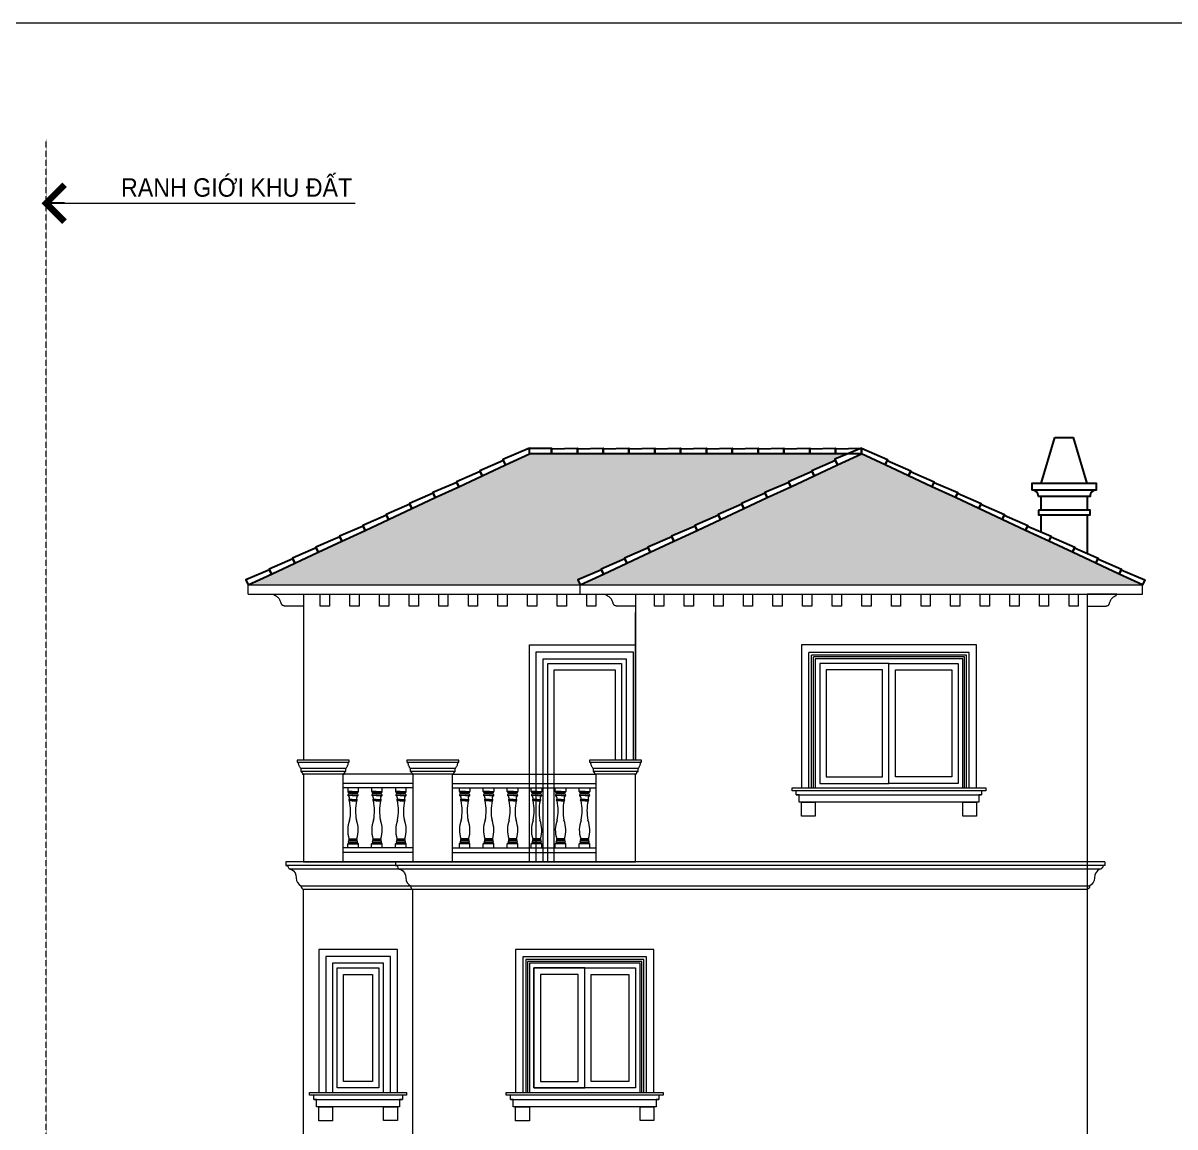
# Model space of a CAD drawing. Header units: millimetres. Extents: x 33748 to 451939, y -263262 to 62681.
# Drawn here: x 378474 to 390966, y -125136 to -113172 of the extents above; entities that cross this region are included whole.
import ezdxf

# ---------------------------------------------------------------- set-up
doc = ezdxf.new("R2010")
doc.units = ezdxf.units.MM
doc.linetypes.add('CENTER', pattern=[50.8, 31.75, -6.35, 6.35, -6.35])
doc.linetypes.add('HIDDEN', pattern=[0.375, 0.25, -0.125])
doc.layers.get('Defpoints').update_dxf_attribs({"color": 202, "lineweight": 13})
for name, color, linetype, lineweight in [('-DOOR', 137, 'Continuous', 9), ('-HATCH', 8, 'Continuous', 5), ('-LINE1', 7, 'Continuous', 18), ('-RANH GIOI KHU DAT', 12, 'CENTER', 18), ('-TEXT', 7, 'Continuous', 15), ('A72', 9, 'Continuous', 5)]:
    doc.layers.add(name, color=color, linetype=linetype, lineweight=lineweight)
for name, color, linetype in [('-HATCH CONCRETE', 54, 'Continuous'), ('1-NETMANH', 8, 'Continuous'), ('13. NET HATCH', 252, 'Continuous'), ('SOLO', 7, 'Continuous')]:
    doc.layers.add(name, color=color, linetype=linetype)
doc.styles.add('X-5M-DH-TUM1$0$AVANTH', font='arial.ttf', dxfattribs={"width": 0.9})
doc.styles.add('X-ALL-SECTION$0$ROMANS', font='arial.ttf')
doc.dimstyles.new('X-ALL-SECTION$0$ARROWS', dxfattribs={"dimscale": 100, "dimtxt": 2, "dimasz": 1, "dimexe": 2, "dimexo": 5, "dimgap": 1, "dimtad": 1, "dimdec": 0, "dimzin": 0, "dimdsep": 46, "dimtxsty": 'X-ALL-SECTION$0$ROMANS', "dimblk": 'X-ALL-SECTION$0$ARROWS', "dimcen": 0, "dimclrd": 256, "dimclre": 256, "dimclrt": 256, "dimazin": 0, "dimtfac": 0.5, "dimtdec": 0, "dimtofl": 0, "dimtmove": 2, "dimatfit": 3, "dimldrblk": 'X-ALL-SECTION$0$ARROWS', "dimfxl": 1, "dimtolj": 1, "dimtzin": 0, "dimlwd": -1, "dimlwe": -1, "dimarcsym": 0})

# ---------------------------------------------------------------- blocks, each defined once
blk = doc.blocks.new('cot lan can')
blk.add_line((-67, 1080), (-57, 1080))
for points in [[(-67, 1080), (-67, 1100), (497, 1100), (497, 1080), (-67, 1080)], [(-29, 1010), (-33, 1015), (-36, 1020), (-40, 1025), (-43, 1031), (-46, 1036), (-49, 1042), (-51, 1048), (-53, 1055), (-54, 1061), (-56, 1067), (-57, 1074), (-57, 1080)], [(-29, 980), (-29, 1010), (459, 1010), (459, 980)], [(487, 1080), (487, 1074), (486, 1067), (484, 1061), (483, 1055), (481, 1048), (479, 1042), (476, 1036), (473, 1031), (470, 1025), (466, 1020), (463, 1015), (459, 1010)], [(-11, 956), (-12, 959), (-13, 962), (-14, 965), (-16, 967), (-18, 970), (-18, 971), (-19, 972), (-22, 974), (-24, 976), (-26, 978), (-29, 980), (459, 980), (456, 978), (454, 976), (452, 974), (449, 972), (448, 970), (446, 967), (444, 965), (443, 962), (442, 959), (441, 956), (440, 953), (440, 950), (430, 950)], [(0, 950), (-10, 950), (-10, 953), (-11, 956)]]:
    blk.add_lwpolyline(points)
blk.add_lwpolyline([(430, 950), (430, 0), (0, 0), (0, 950)], close=True)
blk = doc.blocks.new('X-ALL-SECTION$0$ARROWS')
blk.add_line((-1, 0), (0, 0))
at = {"const_width": 0.35}
blk.add_lwpolyline([(-1, -1), (0, 0), (-1, 1)], dxfattribs=at)

msp = doc.modelspace()

# ---------------------------------------------------------------- hatches: boundary and pattern name
at = {"layer": '13. NET HATCH'}
h = msp.add_hatch(dxfattribs=at)
h.set_pattern_fill('N-ONG-01', color=256, scale=200)
h.set_pattern_definition([(274.9697, (293680.508, -119062.1395), (-199.9982614, 2400.0002103), [184.6944, -4432.6642]), (180, (293696.5, -119246.14), (-200, -200), [16, -184]), (0, (293496.5, -119262.14), (200, 200), [56, -144]), (90, (293552.5, -119262.14), (-200, 200), [20, -180]), (270, (293680.5, -119242.14), (200, -200), [20, -180]), (0, (293680.5, -119262.14), (200, 200), [16, -184]), (0, (293496.5, -119246.14), (200, 200), [40, -160]), (85.0303, (293536.508, -119246.1395), (199.9982614, 2400.0002103), [184.6944, -4432.6642]), (52.6961, (293536.508, -119236.1395), (-2599.997178, -3400.00214834), [52.8016, -5227.35]), (18.4349, (293568.51, -119194.14), (400.000087, 199.99968), [50.5964, -581.859]), (341.5651, (293616.51, -119178.14), (-400.000087, 199.99968), [50.5964, -581.859]), (307.3039, (293664.508, -119194.1395), (2599.997178, -3400.00214834), [52.8016, -5227.35]), (20.2249, (293578.508, -119208.139), (-2199.9994529, -800.0016671), [40.497, -4009.1944]), (339.7751, (293616.508, -119194.139), (2199.9994529, -800.0016671), [40.497, -4009.1944]), (307.4054, (293654.508, -119208.1395), (2000.0019905, -2599.998493), [42.8018, -4237.385]), (52.5946, (293552.508, -119242.1395), (-2000.0019905, -2599.998493), [42.8018, -4237.385])])
h.paths.add_polyline_path([(387564.9, -117840), (384515, -119262.1), (384512.1, -119263.2), (390615.4, -119262.1)])
h.paths.add_polyline_path([(387421.9, -117839.8), (383965.2, -117840), (380915.4, -119262.1), (384512.1, -119263.2), (384515, -119262.1), (384490.3, -119207.8)])

# ---------------------------------------------------------------- linework, layer by layer
at = {"layer": '-DOOR', "lineweight": 9}
for points in [[(387115.2, -121412.1), (387865.2, -121412.1), (387865.2, -120112.1), (387115.2, -120112.1)], [(388615.2, -121412.1), (387865.2, -121412.1), (387865.2, -120112.1), (388615.2, -120112.1)], [(387185.2, -121342.1), (387795.2, -121342.1), (387795.2, -120182.1), (387185.2, -120182.1)], [(388545.2, -121342.1), (387935.2, -121342.1), (387935.2, -120182.1), (388545.2, -120182.1)], [(382333.6, -124712.1), (381881.4, -124712.1), (381881.4, -123412.1), (382333.6, -123412.1)], [(385115.4, -124712.1), (384015.4, -124712.1), (384015.4, -123412.1), (385115.4, -123412.1)], [(384015.4, -124712.1), (384565.4, -124712.1), (384565.4, -123412.1), (384015.4, -123412.1)], [(385115.4, -124712.1), (384565.4, -124712.1), (384565.4, -123412.1), (385115.4, -123412.1)], [(382263.6, -124642.1), (381951.4, -124642.1), (381951.4, -123482.1), (382263.6, -123482.1)], [(384085.4, -124642.1), (384495.4, -124642.1), (384495.4, -123482.1), (384085.4, -123482.1)], [(385045.4, -124642.1), (384635.4, -124642.1), (384635.4, -123482.1), (385045.4, -123482.1)]]:
    msp.add_lwpolyline(points, close=True, dxfattribs=at)
msp.add_lwpolyline([(388127.6, -120112.1), (388615.2, -120112.1), (388615.2, -121412.1), (388127.6, -121412.1)], dxfattribs=at)
at = {"layer": '-HATCH'}
for p, q in [((382045.1, -121502), (381995.1, -121502)), ((382045.1, -121542.1), (381996.7, -121542.1)), ((382045.1, -121512), (382011.1, -121512)), ((382012.1, -121512), (382012.1, -121515.1)), ((382045.1, -121515.1), (382012.7, -121515.1)), ((382045.1, -121523.1), (382012.7, -121523.1)), ((382012.7, -121523.1), (382012.7, -121526.1)), ((382045.1, -121526.1), (382012.7, -121526.1)), ((382045.1, -121502), (382110.7, -121502)), ((382045.1, -121512), (382094.7, -121512)), ((382045.1, -121515.1), (382093, -121515.1)), ((382045.1, -121523.1), (382093, -121523.1)), ((382045.1, -121526.1), (382093, -121526.1)), ((382045.1, -121542.1), (382109, -121542.1)), ((382093, -121523.1), (382093, -121526.1)), ((382093.7, -121512), (382093.7, -121515.1)), ((382110.7, -121502), (382110.7, -121462.1)), ((382305.1, -121502), (382255.1, -121502)), ((382305.1, -121542.1), (382256.7, -121542.1)), ((382305.1, -121512), (382271.1, -121512)), ((382272.1, -121512), (382272.1, -121515.1)), ((382305.1, -121515.1), (382272.7, -121515.1)), ((382305.1, -121523.1), (382272.7, -121523.1)), ((382272.7, -121523.1), (382272.7, -121526.1)), ((382305.1, -121526.1), (382272.7, -121526.1)), ((382305.1, -121502), (382370.7, -121502)), ((382305.1, -121512), (382354.7, -121512)), ((382305.1, -121515.1), (382353, -121515.1)), ((382305.1, -121523.1), (382353, -121523.1)), ((382305.1, -121526.1), (382353, -121526.1)), ((382305.1, -121542.1), (382369, -121542.1)), ((382353, -121523.1), (382353, -121526.1)), ((382353.7, -121512), (382353.7, -121515.1)), ((382370.7, -121502), (382370.7, -121462.1)), ((382565.1, -121502), (382515.1, -121502)), ((382565.1, -121542.1), (382516.7, -121542.1)), ((382565.1, -121512), (382531.1, -121512)), ((382532.1, -121512), (382532.1, -121515.1)), ((382565.1, -121515.1), (382532.7, -121515.1)), ((382565.1, -121523.1), (382532.7, -121523.1)), ((382532.7, -121523.1), (382532.7, -121526.1)), ((382565.1, -121526.1), (382532.7, -121526.1)), ((382565.1, -121502), (382630.7, -121502)), ((382565.1, -121512), (382614.7, -121512)), ((382565.1, -121515.1), (382613, -121515.1)), ((382565.1, -121523.1), (382613, -121523.1)), ((382565.1, -121526.1), (382613, -121526.1)), ((382565.1, -121542.1), (382629, -121542.1)), ((382613, -121523.1), (382613, -121526.1)), ((382613.7, -121512), (382613.7, -121515.1)), ((382630.7, -121502), (382630.7, -121462.1)), ((388915.2, -121492.1), (386815.2, -121492.1)), ((388870.2, -121492.1), (386860.2, -121492.1)), ((386860.2, -121537.1), (388870.2, -121537.1)), ((386890.2, -121537.1), (388840.2, -121537.1)), ((382045.1, -121586.1), (382012.7, -121586.1)), ((382045.1, -121598.1), (382012.7, -121598.1)), ((382045.1, -121602.1), (382014.9, -121602.1)), ((382045.1, -121586.1), (382093, -121586.1)), ((382045.1, -121598.1), (382093, -121598.1)), ((382045.1, -121602.1), (382090.8, -121602.1)), ((382305.1, -121586.1), (382272.7, -121586.1)), ((382305.1, -121598.1), (382272.7, -121598.1)), ((382305.1, -121602.1), (382274.9, -121602.1)), ((382305.1, -121586.1), (382353, -121586.1)), ((382305.1, -121598.1), (382353, -121598.1)), ((382305.1, -121602.1), (382350.8, -121602.1)), ((382565.1, -121586.1), (382532.7, -121586.1)), ((382565.1, -121598.1), (382532.7, -121598.1)), ((382565.1, -121602.1), (382534.9, -121602.1)), ((382565.1, -121586.1), (382613, -121586.1)), ((382565.1, -121598.1), (382613, -121598.1)), ((382565.1, -121602.1), (382610.8, -121602.1)), ((382009.1, -122011.7), (382094.7, -122011.7)), ((382009.1, -122019.7), (382094.7, -122019.7)), ((382009.1, -122027.7), (382094.7, -122027.7)), ((382009.1, -122035.7), (382094.7, -122035.7)), ((382269.1, -122011.7), (382354.7, -122011.7)), ((382269.1, -122019.7), (382354.7, -122019.7)), ((382269.1, -122027.7), (382354.7, -122027.7)), ((382269.1, -122035.7), (382354.7, -122035.7)), ((382529.1, -122011.7), (382614.7, -122011.7)), ((382529.1, -122019.7), (382614.7, -122019.7)), ((382529.1, -122027.7), (382614.7, -122027.7)), ((382529.1, -122035.7), (382614.7, -122035.7)), ((381995.1, -122065.7), (382110.7, -122065.7)), ((381995.1, -122112.1), (381995.1, -122065.7)), ((382045.1, -122112.1), (381995.1, -122112.1)), ((382009.1, -122051.7), (382094.7, -122051.7)), ((382011.1, -122055.7), (382094.7, -122055.7)), ((382012.1, -122051.7), (382012.1, -122055.7)), ((382110.7, -122112.1), (382045.1, -122112.1)), ((382093.7, -122051.7), (382093.7, -122055.7)), ((382110.7, -122112.1), (382110.7, -122065.7)), ((382255.1, -122065.7), (382370.7, -122065.7)), ((382255.1, -122112.1), (382255.1, -122065.7)), ((382305.1, -122112.1), (382255.1, -122112.1)), ((382269.1, -122051.7), (382354.7, -122051.7)), ((382271.1, -122055.7), (382354.7, -122055.7)), ((382272.1, -122051.7), (382272.1, -122055.7)), ((382370.7, -122112.1), (382305.1, -122112.1)), ((382353.7, -122051.7), (382353.7, -122055.7)), ((382370.7, -122112.1), (382370.7, -122065.7)), ((382515.1, -122065.7), (382630.7, -122065.7)), ((382515.1, -122112.1), (382515.1, -122065.7)), ((382565.1, -122112.1), (382515.1, -122112.1)), ((382529.1, -122051.7), (382614.7, -122051.7)), ((382531.1, -122055.7), (382614.7, -122055.7)), ((382532.1, -122051.7), (382532.1, -122055.7)), ((382630.7, -122112.1), (382565.1, -122112.1)), ((382613.7, -122051.7), (382613.7, -122055.7)), ((382630.7, -122112.1), (382630.7, -122065.7)), ((390205.2, -122302.1), (381325.5, -122302.1)), ((390149.1, -122342.1), (381369.8, -122342.1)), ((390039, -122524.7), (381491.7, -122524.7)), ((382633.6, -124792.1), (381581.4, -124792.1)), ((382588.6, -124792.1), (381626.4, -124792.1)), ((385415.4, -124792.1), (383715.3, -124792.1)), ((385370.4, -124792.1), (383760.3, -124792.1)), ((381626.4, -124837.1), (382588.6, -124837.1)), ((381656.4, -124837.1), (382558.6, -124837.1)), ((383760.3, -124837.1), (385370.4, -124837.1)), ((383790.3, -124837.1), (385340.4, -124837.1))]:
    msp.add_line(p, q, dxfattribs=at)
for points in [[(381515.5, -119362.1), (381515.5, -121162.1)], [(383965.2, -122262.1), (383965.2, -119912.1), (385115.2, -119912.1)], [(384040.2, -122262.1), (384040.2, -119987.1), (385090.2, -119987.1), (385090.2, -121162.1)], [(384115.2, -122262.1), (384115.2, -120062.1), (385015.2, -120062.1), (385015.2, -121162.1)], [(384165.2, -122262.1), (384165.2, -120112.1), (384965.2, -120112.1), (384965.2, -121162.1)], [(384235.2, -122262.1), (384235.2, -120182.1), (384895.2, -120182.1), (384895.2, -121162.1)], [(382703.3, -121412.1), (381945.5, -121412.1)], [(382703.3, -121312.1), (381955, -121312.1)], [(382703.3, -121462.1), (381945.5, -121462.1)], [(382110.7, -121462.1), (381995.1, -121462.1), (381995.1, -121502)], [(382370.7, -121462.1), (382255.1, -121462.1), (382255.1, -121502)], [(382630.7, -121462.1), (382515.1, -121462.1), (382515.1, -121502)], [(382703.3, -122112.1), (381945.5, -122112.1)], [(382703.3, -122162.1), (381945.5, -122162.1)], [(381515.5, -122262.2), (381515.5, -122262.1), (382703.3, -122262.1)], [(381515.5, -129912.1), (381515.5, -122562.1)], [(382458.6, -124762.1), (382458.6, -123287.1), (381756.4, -123287.1), (381756.4, -124762.1)]]:
    msp.add_lwpolyline(points, dxfattribs=at)
for centre, radius, start, end in [((382010.5, -121495.2), 16.8, 203.9086, 272.08063), ((382012.7, -121542.1), 16, 81.51603, 180), ((381980.3, -121572.9), 35, 337.96322, 62.00299), ((382012.7, -121519.1), 4, 90, 270), ((382125.4, -121572.9), 35, 117.99701, 202.03678), ((382093, -121542.1), 16, 0, 98.48397), ((382093, -121519.1), 4, 270, 90), ((382095.3, -121495.2), 16.8, 267.91937, 336.0914), ((382270.5, -121495.2), 16.8, 203.9086, 272.08063), ((382272.7, -121542.1), 16, 81.51603, 180), ((382240.3, -121572.9), 35, 337.96322, 62.00299), ((382272.7, -121519.1), 4, 90, 270), ((382385.4, -121572.9), 35, 117.99701, 202.03678), ((382353, -121542.1), 16, 0, 98.48397), ((382353, -121519.1), 4, 270, 90), ((382355.3, -121495.2), 16.8, 267.91937, 336.0914), ((382530.5, -121495.2), 16.8, 203.9086, 272.08063), ((382532.7, -121542.1), 16, 81.51603, 180), ((382500.3, -121572.9), 35, 337.96322, 62.00299), ((382532.7, -121519.1), 4, 90, 270), ((382645.4, -121572.9), 35, 117.99701, 202.03678), ((382613, -121542.1), 16, 0, 98.48397), ((382613, -121519.1), 4, 270, 90), ((382615.3, -121495.2), 16.8, 267.91937, 336.0914), ((382012.7, -121592.1), 6, 90, 270), ((382016.8, -121598.4), 4.08, 175.04747, 243.25517), ((381513.3, -121709.3), 513, 348.55438, 12.06482), ((382592.5, -121709.3), 513, 167.93518, 191.44562), ((382089, -121598.4), 4.08, 296.74483, 4.95253), ((382093, -121592.1), 6, 270, 90), ((382272.7, -121592.1), 6, 90, 270), ((382276.8, -121598.4), 4.08, 175.04747, 243.25517), ((381773.3, -121709.3), 513, 348.55438, 12.06482), ((382852.5, -121709.3), 513, 167.93518, 191.44562), ((382349, -121598.4), 4.08, 296.74483, 4.95253), ((382353, -121592.1), 6, 270, 90), ((382532.7, -121592.1), 6, 90, 270), ((382536.8, -121598.4), 4.08, 175.04747, 243.25517), ((382033.3, -121709.3), 513, 348.55438, 12.06482), ((383112.5, -121709.3), 513, 167.93518, 191.44562), ((382609, -121598.4), 4.08, 296.74483, 4.95253), ((382613, -121592.1), 6, 270, 90), ((382309.5, -121921.8), 313.6, 159.33455, 196.66893), ((381813.3, -121918.3), 296.5, 341.64473, 21.21049), ((382569.5, -121921.8), 313.6, 159.33455, 196.66893), ((382073.3, -121918.3), 296.5, 341.64473, 21.21049), ((382829.5, -121921.8), 313.6, 159.33455, 196.66893), ((382333.3, -121918.3), 296.5, 341.64473, 21.21049), ((382009.1, -122043.7), 8, 90, 270), ((382009.1, -122023.7), 4, 90, 270), ((382009.1, -122015.7), 4, 270, 90), ((382009.1, -122031.7), 4, 270, 90), ((382094.7, -122015.7), 4, 90, 270), ((382094.7, -122031.7), 4, 90, 270), ((382094.7, -122023.7), 4, 270, 90), ((382094.7, -122043.7), 8, 270, 90), ((382269.1, -122043.7), 8, 90, 270), ((382269.1, -122023.7), 4, 90, 270), ((382269.1, -122015.7), 4, 270, 90), ((382269.1, -122031.7), 4, 270, 90), ((382354.7, -122015.7), 4, 90, 270), ((382354.7, -122031.7), 4, 90, 270), ((382354.7, -122023.7), 4, 270, 90), ((382354.7, -122043.7), 8, 270, 90), ((382529.1, -122043.7), 8, 90, 270), ((382529.1, -122023.7), 4, 90, 270), ((382529.1, -122015.7), 4, 270, 90), ((382529.1, -122031.7), 4, 270, 90), ((382614.7, -122015.7), 4, 90, 270), ((382614.7, -122031.7), 4, 90, 270), ((382614.7, -122023.7), 4, 270, 90), ((382614.7, -122043.7), 8, 270, 90), ((382011.6, -122074.3), 18.6, 91.46658, 152.54419), ((382094.2, -122074.3), 18.6, 27.45581, 88.53342), ((382271.6, -122074.3), 18.6, 91.46658, 152.54419), ((382354.2, -122074.3), 18.6, 27.45581, 88.53342), ((382531.6, -122074.3), 18.6, 91.46658, 152.54419), ((382614.2, -122074.3), 18.6, 27.45581, 88.53342)]:
    msp.add_arc(centre, radius, start, end, dxfattribs=at)
at = {"layer": '-HATCH CONCRETE'}
for points in [[(383965.2, -117840), (383965.2, -117780.9), (383679.1, -117901.2), (383706.8, -117960.5)], [(383965.2, -117840), (383965.2, -117780.9), (384205.5, -117780), (384205.5, -117840)], [(384205.5, -117840), (384205.5, -117788), (384485.5, -117780), (384485.5, -117840)], [(384485.5, -117840), (384485.5, -117788), (384765.5, -117780), (384765.5, -117840)], [(384765.5, -117840), (384765.5, -117788), (385045.5, -117780), (385045.5, -117840)], [(385045.5, -117840), (385045.5, -117788), (385325.5, -117780), (385325.5, -117840)], [(385325.5, -117840), (385325.5, -117788), (385605.5, -117780), (385605.5, -117840)], [(385605.5, -117840), (385605.5, -117788), (385885.5, -117780), (385885.5, -117840)], [(385885.5, -117840), (385885.5, -117788), (386165.5, -117780), (386165.5, -117840)], [(386165.5, -117840), (386165.5, -117788), (386445.5, -117780), (386445.5, -117840)], [(386445.5, -117840), (386445.5, -117788), (386725.5, -117780), (386725.5, -117840)], [(386725.5, -117840), (386725.5, -117788), (387005.5, -117780), (387005.5, -117840)], [(387005.5, -117840), (387005.5, -117788), (387285.5, -117780), (387285.5, -117840)], [(387565.5, -117840), (387565.5, -117780.9), (387278.3, -117898.8), (387307.1, -117960.5)], [(387285.5, -117840), (387285.5, -117788), (387565.5, -117780), (387565.5, -117840)], [(387565.5, -117840), (387565.5, -117780.9), (387850.6, -117903.3), (387823.9, -117960.5)], [(383706.8, -117960.5), (383684.8, -117913.3), (383427.7, -118024.4), (383453, -118078.8)], [(387307.1, -117960.5), (387285.1, -117913.3), (387028, -118024.4), (387053.3, -118078.8)], [(387823.9, -117960.5), (387845.9, -117913.3), (388103.1, -118024.4), (388077.7, -118078.8)], [(383453, -118078.8), (383431, -118031.7), (383173.9, -118142.8), (383199.2, -118197.1)], [(387053.3, -118078.8), (387031.4, -118031.7), (386774.2, -118142.8), (386799.6, -118197.1)], [(388077.7, -118078.8), (388099.7, -118031.7), (388356.8, -118142.8), (388331.5, -118197.1)], [(383199.2, -118197.1), (383177.3, -118150), (382920.1, -118261.1), (382945.5, -118315.5)], [(386799.6, -118197.1), (386777.6, -118150), (386520.5, -118261.1), (386545.8, -118315.5)], [(388331.5, -118197.1), (388353.4, -118150), (388610.6, -118261.1), (388585.2, -118315.5)], [(382945.5, -118315.5), (382923.5, -118268.3), (382666.4, -118379.4), (382691.7, -118433.8)], [(386545.8, -118315.5), (386523.8, -118268.3), (386266.7, -118379.4), (386292, -118433.8)], [(388585.2, -118315.5), (388607.2, -118268.3), (388864.4, -118379.4), (388839, -118433.8)], [(382691.7, -118433.8), (382669.7, -118386.7), (382412.6, -118497.8), (382437.9, -118552.1)], [(386292, -118433.8), (386270.1, -118386.7), (386012.9, -118497.8), (386038.3, -118552.1)], [(388839, -118433.8), (388861, -118386.7), (389118.1, -118497.8), (389092.8, -118552.1)], [(382437.9, -118552.1), (382416, -118505), (382158.8, -118616.1), (382184.2, -118670.5)], [(386038.3, -118552.1), (386016.3, -118505), (385759.2, -118616.1), (385784.5, -118670.5)], [(389092.8, -118552.1), (389114.7, -118505), (389371.9, -118616.1), (389346.5, -118670.5)], [(382184.2, -118670.5), (382162.2, -118623.3), (381905.1, -118734.4), (381930.4, -118788.8)], [(385784.5, -118670.5), (385762.5, -118623.3), (385505.4, -118734.4), (385530.7, -118788.8)], [(389346.5, -118670.5), (389368.5, -118623.3), (389625.6, -118734.4), (389600.3, -118788.8)], [(381930.4, -118788.8), (381908.4, -118741.7), (381651.3, -118852.8), (381676.6, -118907.1)], [(385530.7, -118788.8), (385508.8, -118741.7), (385251.6, -118852.8), (385277, -118907.1)], [(389600.3, -118788.8), (389622.3, -118741.7), (389879.4, -118852.8), (389854.1, -118907.1)], [(381676.6, -118907.1), (381654.7, -118860), (381397.5, -118971.1), (381422.9, -119025.5)], [(385277, -118907.1), (385255, -118860), (384997.9, -118971.1), (385023.2, -119025.5)], [(389854.1, -118907.1), (389876, -118860), (390133.2, -118971.1), (390107.8, -119025.5)], [(381422.9, -119025.5), (381400.9, -118978.3), (381143.8, -119089.4), (381169.1, -119143.8)], [(385023.2, -119025.5), (385001.2, -118978.3), (384744.1, -119089.4), (384769.4, -119143.8)], [(390107.8, -119025.5), (390129.8, -118978.3), (390386.9, -119089.4), (390361.6, -119143.8)], [(381169.1, -119143.8), (381147.1, -119096.7), (380890, -119207.8), (380915.4, -119262.1)], [(384769.4, -119143.8), (384747.5, -119096.7), (384490.3, -119207.8), (384515.7, -119262.1)], [(390361.6, -119143.8), (390383.6, -119096.7), (390640.7, -119207.8), (390615.4, -119262.1)]]:
    msp.add_lwpolyline(points, close=True, dxfattribs=at)
at = {"layer": '-LINE1', "lineweight": 20}
for p, q in [((383965.2, -117840), (380915.4, -119262.1)), ((387565.5, -117840), (383965.2, -117840)), ((387564.9, -117840), (384515, -119262.1)), ((387565.5, -117840), (390615.4, -119262.1)), ((380915.4, -119362.1), (380915.4, -119262.1)), ((380915.4, -119262.1), (390615.4, -119262.1)), ((384515, -119362.1), (384515, -119262.1)), ((390615.4, -119362.1), (390615.4, -119262.1)), ((380915.4, -119362.1), (390615.4, -119362.1)), ((385115.2, -119362.1), (385115.2, -121162.1)), ((390015.2, -119362.1), (390015.2, -129912.1)), ((385115.2, -121162.1), (385115.2, -119562.1)), ((385115.2, -121162.1), (385115.2, -121162.1)), ((385115.2, -121162.1), (385115.2, -121162.1)), ((383205.9, -121502), (383205.9, -121462.1)), ((383271.5, -121502), (383205.9, -121502)), ((383271.5, -121542.1), (383207.5, -121542.1)), ((383271.5, -121512), (383221.9, -121512)), ((383222.9, -121512), (383222.9, -121515.1)), ((383271.5, -121515.1), (383223.5, -121515.1)), ((383271.5, -121523.1), (383223.5, -121523.1)), ((383223.5, -121523.1), (383223.5, -121526.1)), ((383271.5, -121526.1), (383223.5, -121526.1)), ((383271.5, -121502), (383321.5, -121502)), ((383271.5, -121512), (383305.5, -121512)), ((383271.5, -121515.1), (383303.8, -121515.1)), ((383271.5, -121523.1), (383303.8, -121523.1)), ((383271.5, -121526.1), (383303.8, -121526.1)), ((383271.5, -121542.1), (383319.8, -121542.1)), ((383303.8, -121523.1), (383303.8, -121526.1)), ((383304.5, -121512), (383304.5, -121515.1)), ((383465.9, -121502), (383465.9, -121462.1)), ((383531.5, -121502), (383465.9, -121502)), ((383531.5, -121542.1), (383467.5, -121542.1)), ((383531.5, -121512), (383481.9, -121512)), ((383482.9, -121512), (383482.9, -121515.1)), ((383531.5, -121515.1), (383483.5, -121515.1)), ((383531.5, -121523.1), (383483.5, -121523.1)), ((383483.5, -121523.1), (383483.5, -121526.1)), ((383531.5, -121526.1), (383483.5, -121526.1)), ((383531.5, -121502), (383581.5, -121502)), ((383531.5, -121512), (383565.5, -121512)), ((383531.5, -121515.1), (383563.8, -121515.1)), ((383531.5, -121523.1), (383563.8, -121523.1)), ((383531.5, -121526.1), (383563.8, -121526.1)), ((383531.5, -121542.1), (383579.8, -121542.1)), ((383563.8, -121523.1), (383563.8, -121526.1)), ((383564.5, -121512), (383564.5, -121515.1)), ((383725.9, -121502), (383725.9, -121462.1)), ((383791.5, -121502), (383725.9, -121502)), ((383791.5, -121542.1), (383727.5, -121542.1)), ((383791.5, -121512), (383741.9, -121512)), ((383742.9, -121512), (383742.9, -121515.1)), ((383791.5, -121515.1), (383743.5, -121515.1)), ((383791.5, -121523.1), (383743.5, -121523.1)), ((383743.5, -121523.1), (383743.5, -121526.1)), ((383791.5, -121526.1), (383743.5, -121526.1)), ((383791.5, -121502), (383841.5, -121502)), ((383791.5, -121512), (383825.5, -121512)), ((383791.5, -121515.1), (383823.8, -121515.1)), ((383791.5, -121523.1), (383823.8, -121523.1)), ((383791.5, -121526.1), (383823.8, -121526.1)), ((383791.5, -121542.1), (383839.8, -121542.1)), ((383823.8, -121523.1), (383823.8, -121526.1)), ((383824.5, -121512), (383824.5, -121515.1)), ((383985.9, -121502), (383985.9, -121462.1)), ((384051.5, -121502), (383985.9, -121502)), ((384051.5, -121542.1), (383987.5, -121542.1)), ((384051.5, -121512), (384001.9, -121512)), ((384002.9, -121512), (384002.9, -121515.1)), ((384051.5, -121515.1), (384003.5, -121515.1)), ((384051.5, -121523.1), (384003.5, -121523.1)), ((384003.5, -121523.1), (384003.5, -121526.1)), ((384051.5, -121526.1), (384003.5, -121526.1)), ((384051.5, -121502), (384101.5, -121502)), ((384051.5, -121512), (384085.5, -121512)), ((384051.5, -121515.1), (384083.8, -121515.1)), ((384051.5, -121523.1), (384083.8, -121523.1)), ((384051.5, -121526.1), (384083.8, -121526.1)), ((384051.5, -121542.1), (384099.8, -121542.1)), ((384083.8, -121523.1), (384083.8, -121526.1)), ((384084.5, -121512), (384084.5, -121515.1)), ((384245.9, -121502), (384245.9, -121462.1)), ((384311.5, -121502), (384245.9, -121502)), ((384311.5, -121542.1), (384247.5, -121542.1)), ((384311.5, -121512), (384261.9, -121512)), ((384262.9, -121512), (384262.9, -121515.1)), ((384311.5, -121515.1), (384263.5, -121515.1)), ((384311.5, -121523.1), (384263.5, -121523.1)), ((384263.5, -121523.1), (384263.5, -121526.1)), ((384311.5, -121526.1), (384263.5, -121526.1)), ((384311.5, -121502), (384361.5, -121502)), ((384311.5, -121512), (384345.5, -121512)), ((384311.5, -121515.1), (384343.8, -121515.1)), ((384311.5, -121523.1), (384343.8, -121523.1)), ((384311.5, -121526.1), (384343.8, -121526.1)), ((384311.5, -121542.1), (384359.8, -121542.1)), ((384343.8, -121523.1), (384343.8, -121526.1)), ((384344.5, -121512), (384344.5, -121515.1)), ((384505.9, -121502), (384505.9, -121462.1)), ((384571.5, -121502), (384505.9, -121502)), ((384571.5, -121542.1), (384507.5, -121542.1)), ((384571.5, -121512), (384521.9, -121512)), ((384522.9, -121512), (384522.9, -121515.1)), ((384571.5, -121515.1), (384523.5, -121515.1)), ((384571.5, -121523.1), (384523.5, -121523.1)), ((384523.5, -121523.1), (384523.5, -121526.1)), ((384571.5, -121526.1), (384523.5, -121526.1)), ((384571.5, -121502), (384621.5, -121502)), ((384571.5, -121512), (384605.5, -121512)), ((384571.5, -121515.1), (384603.8, -121515.1)), ((384571.5, -121523.1), (384603.8, -121523.1)), ((384571.5, -121526.1), (384603.8, -121526.1)), ((384571.5, -121542.1), (384619.8, -121542.1)), ((384603.8, -121523.1), (384603.8, -121526.1)), ((384604.5, -121512), (384604.5, -121515.1)), ((383271.5, -121586.1), (383223.5, -121586.1)), ((383271.5, -121598.1), (383223.5, -121598.1)), ((383271.5, -121602.1), (383225.7, -121602.1)), ((383271.5, -121586.1), (383303.8, -121586.1)), ((383271.5, -121598.1), (383303.8, -121598.1)), ((383271.5, -121602.1), (383301.6, -121602.1)), ((383531.5, -121586.1), (383483.5, -121586.1)), ((383531.5, -121598.1), (383483.5, -121598.1)), ((383531.5, -121602.1), (383485.7, -121602.1)), ((383531.5, -121586.1), (383563.8, -121586.1)), ((383531.5, -121598.1), (383563.8, -121598.1)), ((383531.5, -121602.1), (383561.6, -121602.1)), ((383791.5, -121586.1), (383743.5, -121586.1)), ((383791.5, -121598.1), (383743.5, -121598.1)), ((383791.5, -121602.1), (383745.7, -121602.1)), ((383791.5, -121586.1), (383823.8, -121586.1)), ((383791.5, -121598.1), (383823.8, -121598.1)), ((383791.5, -121602.1), (383821.6, -121602.1)), ((384051.5, -121586.1), (384003.5, -121586.1)), ((384051.5, -121598.1), (384003.5, -121598.1)), ((384051.5, -121602.1), (384005.7, -121602.1)), ((384051.5, -121586.1), (384083.8, -121586.1)), ((384051.5, -121598.1), (384083.8, -121598.1)), ((384051.5, -121602.1), (384081.6, -121602.1)), ((384311.5, -121586.1), (384263.5, -121586.1)), ((384311.5, -121598.1), (384263.5, -121598.1)), ((384311.5, -121602.1), (384265.7, -121602.1)), ((384311.5, -121586.1), (384343.8, -121586.1)), ((384311.5, -121598.1), (384343.8, -121598.1)), ((384311.5, -121602.1), (384341.6, -121602.1)), ((384571.5, -121586.1), (384523.5, -121586.1)), ((384571.5, -121598.1), (384523.5, -121598.1)), ((384571.5, -121602.1), (384525.7, -121602.1)), ((384571.5, -121586.1), (384603.8, -121586.1)), ((384571.5, -121598.1), (384603.8, -121598.1)), ((384571.5, -121602.1), (384601.6, -121602.1)), ((383307.5, -122011.7), (383221.9, -122011.7)), ((383307.5, -122019.7), (383221.9, -122019.7)), ((383307.5, -122027.7), (383221.9, -122027.7)), ((383307.5, -122035.7), (383221.9, -122035.7)), ((383567.5, -122011.7), (383481.9, -122011.7)), ((383567.5, -122019.7), (383481.9, -122019.7)), ((383567.5, -122027.7), (383481.9, -122027.7)), ((383567.5, -122035.7), (383481.9, -122035.7)), ((383827.5, -122011.7), (383741.9, -122011.7)), ((383827.5, -122019.7), (383741.9, -122019.7)), ((383827.5, -122027.7), (383741.9, -122027.7)), ((383827.5, -122035.7), (383741.9, -122035.7)), ((384087.5, -122011.7), (384001.9, -122011.7)), ((384087.5, -122019.7), (384001.9, -122019.7)), ((384087.5, -122027.7), (384001.9, -122027.7)), ((384087.5, -122035.7), (384001.9, -122035.7)), ((384347.5, -122011.7), (384261.9, -122011.7)), ((384347.5, -122019.7), (384261.9, -122019.7)), ((384347.5, -122027.7), (384261.9, -122027.7)), ((384347.5, -122035.7), (384261.9, -122035.7)), ((384607.5, -122011.7), (384521.9, -122011.7)), ((384607.5, -122019.7), (384521.9, -122019.7)), ((384607.5, -122027.7), (384521.9, -122027.7)), ((384607.5, -122035.7), (384521.9, -122035.7)), ((383321.5, -122065.7), (383205.9, -122065.7)), ((383205.9, -122112.1), (383205.9, -122065.7)), ((383205.9, -122112.1), (383271.5, -122112.1)), ((383307.5, -122051.7), (383221.9, -122051.7)), ((383305.5, -122055.7), (383221.9, -122055.7)), ((383222.9, -122051.7), (383222.9, -122055.7)), ((383271.5, -122112.1), (383321.5, -122112.1)), ((383304.5, -122051.7), (383304.5, -122055.7)), ((383321.5, -122112.1), (383321.5, -122065.7)), ((383581.5, -122065.7), (383465.9, -122065.7)), ((383465.9, -122112.1), (383465.9, -122065.7)), ((383465.9, -122112.1), (383531.5, -122112.1)), ((383567.5, -122051.7), (383481.9, -122051.7)), ((383565.5, -122055.7), (383481.9, -122055.7)), ((383482.9, -122051.7), (383482.9, -122055.7)), ((383531.5, -122112.1), (383581.5, -122112.1)), ((383564.5, -122051.7), (383564.5, -122055.7)), ((383581.5, -122112.1), (383581.5, -122065.7)), ((383841.5, -122065.7), (383725.9, -122065.7)), ((383725.9, -122112.1), (383725.9, -122065.7)), ((383725.9, -122112.1), (383791.5, -122112.1)), ((383827.5, -122051.7), (383741.9, -122051.7)), ((383825.5, -122055.7), (383741.9, -122055.7)), ((383742.9, -122051.7), (383742.9, -122055.7)), ((383791.5, -122112.1), (383841.5, -122112.1)), ((383824.5, -122051.7), (383824.5, -122055.7)), ((383841.5, -122112.1), (383841.5, -122065.7)), ((384101.5, -122065.7), (383985.9, -122065.7)), ((383985.9, -122112.1), (383985.9, -122065.7)), ((383985.9, -122112.1), (384051.5, -122112.1)), ((384087.5, -122051.7), (384001.9, -122051.7)), ((384085.5, -122055.7), (384001.9, -122055.7)), ((384002.9, -122051.7), (384002.9, -122055.7)), ((384051.5, -122112.1), (384101.5, -122112.1)), ((384084.5, -122051.7), (384084.5, -122055.7)), ((384101.5, -122112.1), (384101.5, -122065.7)), ((384361.5, -122065.7), (384245.9, -122065.7)), ((384245.9, -122112.1), (384245.9, -122065.7)), ((384245.9, -122112.1), (384311.5, -122112.1)), ((384347.5, -122051.7), (384261.9, -122051.7)), ((384345.5, -122055.7), (384261.9, -122055.7)), ((384262.9, -122051.7), (384262.9, -122055.7)), ((384311.5, -122112.1), (384361.5, -122112.1)), ((384344.5, -122051.7), (384344.5, -122055.7)), ((384361.5, -122112.1), (384361.5, -122065.7)), ((384621.5, -122065.7), (384505.9, -122065.7)), ((384505.9, -122112.1), (384505.9, -122065.7)), ((384505.9, -122112.1), (384571.5, -122112.1)), ((384607.5, -122051.7), (384521.9, -122051.7)), ((384605.5, -122055.7), (384521.9, -122055.7)), ((384522.9, -122051.7), (384522.9, -122055.7)), ((384571.5, -122112.1), (384621.5, -122112.1)), ((384604.5, -122051.7), (384604.5, -122055.7)), ((384621.5, -122112.1), (384621.5, -122065.7)), ((382703.3, -122262.2), (382703.3, -122262.1)), ((382703.3, -122262.1), (385115.2, -122262.1)), ((390015.2, -122562.1), (381515.5, -122562.1)), ((382703.3, -129912.1), (382703.3, -122562.1))]:
    msp.add_line(p, q, dxfattribs=at)
at = {"layer": '-LINE1', "color": 0, "lineweight": 20}
msp.add_line((390205.2, -122262.2), (381325.5, -122262.2), dxfattribs=at)
at = {"layer": '-LINE1', "lineweight": 20}
for points in [[(381302.1, -119489.1), (381297.8, -119487.9), (381293.8, -119486.2), (381289.9, -119484), (381286.3, -119481.4), (381283.1, -119478.4), (381280.1, -119475.1), (381277.6, -119471.4), (381275.6, -119467.5), (381273.9, -119463.4), (381272.8, -119459.1), (381270.6, -119450.2), (381267.7, -119441.5), (381264.1, -119433), (381259.8, -119424.9), (381254.8, -119417.1), (381249.3, -119409.7), (381243.2, -119402.8), (381236.6, -119396.5), (381229.5, -119390.6), (381221.9, -119385.4), (381213.9, -119380.8), (381205.6, -119376.8), (381204.2, -119376.1), (381202.9, -119375.3), (381201.6, -119374.4), (381200.4, -119373.3), (381199.3, -119372.2), (381198.4, -119371), (381197.5, -119369.6), (381196.8, -119368.2), (381196.2, -119366.8), (381195.8, -119365.2), (381195.5, -119363.7), (381195.4, -119362.1), (381515.4, -119362.1), (381515.4, -119490.1), (381514.3, -119490.1), (381310.9, -119490.1), (381306.5, -119489.9)], [(381698.4, -119490.1), (381698.4, -119362.1), (381798.4, -119362.1), (381798.4, -119490.1)], [(382019.4, -119490.1), (382019.4, -119362.1), (382119.4, -119362.1), (382119.4, -119490.1)], [(382340.5, -119490.1), (382340.5, -119362.1), (382440.5, -119362.1), (382440.5, -119490.1)], [(382661.5, -119490.1), (382661.5, -119362.1), (382761.5, -119362.1), (382761.5, -119490.1)], [(382982.5, -119490.1), (382982.5, -119362.1), (383082.5, -119362.1), (383082.5, -119490.1)], [(383303.6, -119490.1), (383303.6, -119362.1), (383403.6, -119362.1), (383403.6, -119490.1)], [(383624.6, -119490.1), (383624.6, -119362.1), (383724.6, -119362.1), (383724.6, -119490.1)], [(383945.6, -119490.1), (383945.6, -119362.1), (384045.6, -119362.1), (384045.6, -119490.1)], [(384266.7, -119490.1), (384266.7, -119362.1), (384366.7, -119362.1), (384366.7, -119490.1)], [(384587.7, -119490.1), (384587.7, -119362.1), (384687.7, -119362.1), (384687.7, -119490.1)], [(384901.8, -119489.1), (384897.5, -119487.9), (384893.4, -119486.2), (384889.6, -119484), (384886, -119481.4), (384882.7, -119478.4), (384879.8, -119475.1), (384877.3, -119471.4), (384875.2, -119467.5), (384873.6, -119463.4), (384872.5, -119459.1), (384870.3, -119450.2), (384867.3, -119441.5), (384863.7, -119433), (384859.4, -119424.9), (384854.5, -119417.1), (384849, -119409.7), (384842.9, -119402.8), (384836.3, -119396.5), (384829.1, -119390.6), (384821.6, -119385.4), (384813.6, -119380.8), (384805.3, -119376.8), (384803.9, -119376.1), (384802.5, -119375.3), (384801.3, -119374.4), (384800.1, -119373.3), (384799, -119372.2), (384798.1, -119371), (384797.2, -119369.6), (384796.5, -119368.2), (384795.9, -119366.8), (384795.5, -119365.2), (384795.2, -119363.7), (384795, -119362.1), (385115, -119362.1), (385115, -119490.1), (385114, -119490.1), (384910.5, -119490.1), (384906.1, -119489.9)], [(385323.2, -119490.1), (385323.2, -119362.1), (385423.2, -119362.1), (385423.2, -119490.1)], [(385644.2, -119490.1), (385644.2, -119362.1), (385744.2, -119362.1), (385744.2, -119490.1)], [(385965.2, -119490.1), (385965.2, -119362.1), (386065.2, -119362.1), (386065.2, -119490.1)], [(386286.3, -119490.1), (386286.3, -119362.1), (386386.3, -119362.1), (386386.3, -119490.1)], [(386607.3, -119490.1), (386607.3, -119362.1), (386707.3, -119362.1), (386707.3, -119490.1)], [(386928.3, -119490.1), (386928.3, -119362.1), (387028.3, -119362.1), (387028.3, -119490.1)], [(387249.4, -119490.1), (387249.4, -119362.1), (387349.4, -119362.1), (387349.4, -119490.1)], [(387570.4, -119490.1), (387570.4, -119362.1), (387670.4, -119362.1), (387670.4, -119490.1)], [(387891.4, -119490.1), (387891.4, -119362.1), (387991.4, -119362.1), (387991.4, -119490.1)], [(388212.5, -119490.1), (388212.5, -119362.1), (388312.5, -119362.1), (388312.5, -119490.1)], [(388533.5, -119490.1), (388533.5, -119362.1), (388633.5, -119362.1), (388633.5, -119490.1)], [(388854.6, -119490.1), (388854.6, -119362.1), (388954.6, -119362.1), (388954.6, -119490.1)], [(389175.6, -119490.1), (389175.6, -119362.1), (389275.6, -119362.1), (389275.6, -119490.1)], [(389496.6, -119490.1), (389496.6, -119362.1), (389596.6, -119362.1), (389596.6, -119490.1)], [(389817.7, -119490.1), (389817.7, -119362.1), (389917.7, -119362.1), (389917.7, -119490.1)], [(390228.6, -119489.1), (390232.9, -119487.9), (390236.9, -119486.2), (390240.8, -119484), (390244.4, -119481.4), (390247.7, -119478.4), (390250.6, -119475.1), (390253.1, -119471.4), (390255.1, -119467.5), (390256.8, -119463.4), (390257.9, -119459.1), (390260.1, -119450.2), (390263, -119441.5), (390266.7, -119433), (390270.9, -119424.9), (390275.9, -119417.1), (390281.4, -119409.7), (390287.5, -119402.8), (390294.1, -119396.5), (390301.3, -119390.6), (390308.8, -119385.4), (390316.8, -119380.8), (390325.1, -119376.8), (390326.5, -119376.1), (390327.9, -119375.3), (390329.1, -119374.4), (390330.3, -119373.3), (390331.4, -119372.2), (390332.3, -119371), (390333.2, -119369.6), (390333.9, -119368.2), (390334.5, -119366.8), (390334.9, -119365.2), (390335.2, -119363.7), (390335.4, -119362.1), (390015.4, -119362.1), (390015.4, -119490.1), (390016.4, -119490.1), (390219.8, -119490.1), (390224.3, -119489.9)]]:
    msp.add_lwpolyline(points, close=True, dxfattribs=at)
at = {"layer": '-LINE1', "color": 0, "lineweight": 20}
for points in [[(388815.2, -121462.1), (388815.2, -119912.1), (386915.2, -119912.1), (386915.2, -121462.1)], [(388665.2, -121462.1), (388665.2, -120062.1), (387065.2, -120062.1), (387065.2, -121462.1)], [(386815.2, -121462.1), (388915.2, -121462.1), (388915.2, -121492.1), (388870.2, -121492.1), (388870.2, -121537.1), (388840.2, -121537.1), (388840.2, -121617.1), (386890.2, -121617.1), (386890.2, -121537.1), (386860.2, -121537.1), (386860.2, -121492.1), (386815.2, -121492.1), (386815.2, -121462.1)], [(382533.6, -124762.1), (382533.6, -123212.1), (381681.4, -123212.1), (381681.4, -124762.1)], [(382383.6, -124762.1), (382383.6, -123362.1), (381831.4, -123362.1), (381831.4, -124762.1)], [(381581.4, -124762.1), (382633.6, -124762.1), (382633.6, -124792.1), (382588.6, -124792.1), (382588.6, -124837.1), (382558.6, -124837.1), (382558.6, -124917.1), (381656.4, -124917.1), (381656.4, -124837.1), (381626.4, -124837.1), (381626.4, -124792.1), (381581.4, -124792.1), (381581.4, -124762.1)], [(383715.3, -124762.1), (385415.4, -124762.1), (385415.4, -124792.1), (385370.4, -124792.1), (385370.4, -124837.1), (385340.4, -124837.1), (385340.4, -124917.1), (383790.3, -124917.1), (383790.3, -124837.1), (383760.3, -124837.1), (383760.3, -124792.1), (383715.3, -124792.1), (383715.3, -124762.1)]]:
    msp.add_lwpolyline(points, dxfattribs=at)
at = {"layer": '-LINE1', "lineweight": 20}
for points in [[(383133.3, -121312.1), (384675.7, -121312.1)], [(383133.3, -121412.1), (384685.2, -121412.1)], [(383133.3, -121462.1), (384685.2, -121462.1)], [(383205.9, -121462.1), (383321.5, -121462.1), (383321.5, -121502)], [(383465.9, -121462.1), (383581.5, -121462.1), (383581.5, -121502)], [(383725.9, -121462.1), (383841.5, -121462.1), (383841.5, -121502)], [(383985.9, -121462.1), (384101.5, -121462.1), (384101.5, -121502)], [(384245.9, -121462.1), (384361.5, -121462.1), (384361.5, -121502)], [(384505.9, -121462.1), (384621.5, -121462.1), (384621.5, -121502)], [(383133.3, -122112.1), (384685.2, -122112.1)], [(383133.3, -122162.1), (384685.2, -122162.1)]]:
    msp.add_lwpolyline(points, dxfattribs=at)
at = {"layer": '-LINE1', "color": 0, "lineweight": 20}
for points in [[(386915.2, -121617.1), (387065.2, -121617.1), (387065.2, -121768.2), (386915.2, -121768.2)], [(388665.2, -121617.1), (388815.2, -121617.1), (388815.2, -121767.2), (388665.2, -121767.2)], [(381681.4, -124917.1), (381831.4, -124917.1), (381831.4, -125068.2), (381681.4, -125068.2)], [(382383.6, -124917.1), (382533.6, -124917.1), (382533.6, -125067.2), (382383.6, -125067.2)], [(383815.4, -124917.1), (383965.3, -124917.1), (383965.3, -125068.2), (383815.4, -125068.2)], [(385165.4, -124917.1), (385315.3, -124917.1), (385315.3, -125067.2), (385165.4, -125067.2)]]:
    msp.add_lwpolyline(points, close=True, dxfattribs=at)
for points in [[(381325.5, -122262.2), (381325.5, -122302.1), (381347, -122302.1, 0.3361855), (381369.8, -122342.1), (381381.6, -122342.1, -0.3093542), (381436.9, -122436.8, 0.2771578), (381491.7, -122524.7, 0.3838054), (381515.5, -122562.1, -7.3196544)], [(382513.3, -122262.2), (382513.3, -122302.1), (382534.7, -122302.1, 0.3361855), (382557.6, -122342.1), (382569.4, -122342.1, -0.3093542), (382624.6, -122436.8, 0.2771578), (382679.5, -122524.7, 0.3838054), (382703.3, -122562.1, -7.3196544)], [(390205.2, -122262.2), (390205.2, -122302.1), (390183.7, -122302.1, -0.3361855), (390160.9, -122342.1), (390149.1, -122342.1, 0.3093542), (390093.8, -122436.8, -0.2771578), (390039, -122524.7, -0.3838054), (390015.2, -122562.1, 7.3196544)]]:
    msp.add_lwpolyline(points, format="xyb", dxfattribs=at)
at = {"layer": '-LINE1'}
for points in [[(385315.4, -124762.1), (385315.4, -123212.1), (383815.4, -123212.1), (383815.4, -124762.1)], [(385165.4, -124762.1), (385165.4, -123362.1), (383965.4, -123362.1), (383965.4, -124762.1)]]:
    msp.add_lwpolyline(points, dxfattribs=at)
at = {"layer": '-LINE1', "lineweight": 20}
for centre, radius, start, end in [((383221.3, -121495.2), 16.8, 203.9086, 272.08063), ((383223.5, -121542.1), 16, 81.51603, 180), ((383191.1, -121572.9), 35, 337.96322, 62.00299), ((383223.5, -121519.1), 4, 90, 270), ((383336.2, -121572.9), 35, 117.99701, 202.03678), ((383303.8, -121542.1), 16, 0, 98.48397), ((383303.8, -121519.1), 4, 270, 90), ((383306.1, -121495.2), 16.8, 267.91937, 336.0914), ((383481.3, -121495.2), 16.8, 203.9086, 272.08063), ((383483.5, -121542.1), 16, 81.51603, 180), ((383451.1, -121572.9), 35, 337.96322, 62.00299), ((383483.5, -121519.1), 4, 90, 270), ((383596.2, -121572.9), 35, 117.99701, 202.03678), ((383563.8, -121542.1), 16, 0, 98.48397), ((383563.8, -121519.1), 4, 270, 90), ((383566.1, -121495.2), 16.8, 267.91937, 336.0914), ((383741.3, -121495.2), 16.8, 203.9086, 272.08063), ((383743.5, -121542.1), 16, 81.51603, 180), ((383711.1, -121572.9), 35, 337.96322, 62.00299), ((383743.5, -121519.1), 4, 90, 270), ((383856.2, -121572.9), 35, 117.99701, 202.03678), ((383823.8, -121542.1), 16, 0, 98.48397), ((383823.8, -121519.1), 4, 270, 90), ((383826.1, -121495.2), 16.8, 267.91937, 336.0914), ((384001.3, -121495.2), 16.8, 203.9086, 272.08063), ((384003.5, -121542.1), 16, 81.51603, 180), ((383971.1, -121572.9), 35, 337.96322, 62.00299), ((384003.5, -121519.1), 4, 90, 270), ((384116.2, -121572.9), 35, 117.99701, 202.03678), ((384083.8, -121542.1), 16, 0, 98.48397), ((384083.8, -121519.1), 4, 270, 90), ((384086.1, -121495.2), 16.8, 267.91937, 336.0914), ((384261.3, -121495.2), 16.8, 203.9086, 272.08063), ((384263.5, -121542.1), 16, 81.51603, 180), ((384231.1, -121572.9), 35, 337.96322, 62.00299), ((384263.5, -121519.1), 4, 90, 270), ((384376.2, -121572.9), 35, 117.99701, 202.03678), ((384343.8, -121542.1), 16, 0, 98.48397), ((384343.8, -121519.1), 4, 270, 90), ((384346.1, -121495.2), 16.8, 267.91937, 336.0914), ((384521.3, -121495.2), 16.8, 203.9086, 272.08063), ((384523.5, -121542.1), 16, 81.51603, 180), ((384491.1, -121572.9), 35, 337.96322, 62.00299), ((384523.5, -121519.1), 4, 90, 270), ((384636.2, -121572.9), 35, 117.99701, 202.03678), ((384603.8, -121542.1), 16, 0, 98.48397), ((384603.8, -121519.1), 4, 270, 90), ((384606.1, -121495.2), 16.8, 267.91937, 336.0914), ((383223.5, -121592.1), 6, 90, 270), ((383227.6, -121598.4), 4.08, 175.04747, 243.25517), ((382724.1, -121709.3), 513, 348.55438, 12.06482), ((383803.3, -121709.3), 513, 167.93518, 191.44562), ((383299.8, -121598.4), 4.08, 296.74483, 4.95253), ((383303.8, -121592.1), 6, 270, 90), ((383483.5, -121592.1), 6, 90, 270), ((383487.6, -121598.4), 4.08, 175.04747, 243.25517), ((382984.1, -121709.3), 513, 348.55438, 12.06482), ((384063.3, -121709.3), 513, 167.93518, 191.44562), ((383559.8, -121598.4), 4.08, 296.74483, 4.95253), ((383563.8, -121592.1), 6, 270, 90), ((383743.5, -121592.1), 6, 90, 270), ((383747.6, -121598.4), 4.08, 175.04747, 243.25517), ((383244.1, -121709.3), 513, 348.55438, 12.06482), ((384323.3, -121709.3), 513, 167.93518, 191.44562), ((383819.8, -121598.4), 4.08, 296.74483, 4.95253), ((383823.8, -121592.1), 6, 270, 90), ((384003.5, -121592.1), 6, 90, 270), ((384007.6, -121598.4), 4.08, 175.04747, 243.25517), ((383504.1, -121709.3), 513, 348.55438, 12.06482), ((384583.3, -121709.3), 513, 167.93518, 191.44562), ((384079.8, -121598.4), 4.08, 296.74483, 4.95253), ((384083.8, -121592.1), 6, 270, 90), ((384263.5, -121592.1), 6, 90, 270), ((384267.6, -121598.4), 4.08, 175.04747, 243.25517), ((383764.1, -121709.3), 513, 348.55438, 12.06482), ((384843.3, -121709.3), 513, 167.93518, 191.44562), ((384339.8, -121598.4), 4.08, 296.74483, 4.95253), ((384343.8, -121592.1), 6, 270, 90), ((384523.5, -121592.1), 6, 90, 270), ((384527.6, -121598.4), 4.08, 175.04747, 243.25517), ((384024.1, -121709.3), 513, 348.55438, 12.06482), ((385103.3, -121709.3), 513, 167.93518, 191.44562), ((384599.8, -121598.4), 4.08, 296.74483, 4.95253), ((384603.8, -121592.1), 6, 270, 90), ((383503.3, -121918.3), 296.5, 158.78951, 198.35527), ((383007, -121921.8), 313.6, 343.33107, 20.66545), ((383763.3, -121918.3), 296.5, 158.78951, 198.35527), ((383267, -121921.8), 313.6, 343.33107, 20.66545), ((384023.3, -121918.3), 296.5, 158.78951, 198.35527), ((383527, -121921.8), 313.6, 343.33107, 20.66545), ((384283.3, -121918.3), 296.5, 158.78951, 198.35527), ((383787, -121921.8), 313.6, 343.33107, 20.66545), ((384543.3, -121918.3), 296.5, 158.78951, 198.35527), ((384047, -121921.8), 313.6, 343.33107, 20.66545), ((384803.3, -121918.3), 296.5, 158.78951, 198.35527), ((384307, -121921.8), 313.6, 343.33107, 20.66545), ((383221.9, -122043.7), 8, 90, 270), ((383221.9, -122023.7), 4, 90, 270), ((383221.9, -122015.7), 4, 270, 90), ((383221.9, -122031.7), 4, 270, 90), ((383307.5, -122015.7), 4, 90, 270), ((383307.5, -122031.7), 4, 90, 270), ((383307.5, -122023.7), 4, 270, 90), ((383307.5, -122043.7), 8, 270, 90), ((383481.9, -122043.7), 8, 90, 270), ((383481.9, -122023.7), 4, 90, 270), ((383481.9, -122015.7), 4, 270, 90), ((383481.9, -122031.7), 4, 270, 90), ((383567.5, -122015.7), 4, 90, 270), ((383567.5, -122031.7), 4, 90, 270), ((383567.5, -122023.7), 4, 270, 90), ((383567.5, -122043.7), 8, 270, 90), ((383741.9, -122043.7), 8, 90, 270), ((383741.9, -122023.7), 4, 90, 270), ((383741.9, -122015.7), 4, 270, 90), ((383741.9, -122031.7), 4, 270, 90), ((383827.5, -122015.7), 4, 90, 270), ((383827.5, -122031.7), 4, 90, 270), ((383827.5, -122023.7), 4, 270, 90), ((383827.5, -122043.7), 8, 270, 90), ((384001.9, -122043.7), 8, 90, 270), ((384001.9, -122023.7), 4, 90, 270), ((384001.9, -122015.7), 4, 270, 90), ((384001.9, -122031.7), 4, 270, 90), ((384087.5, -122015.7), 4, 90, 270), ((384087.5, -122031.7), 4, 90, 270), ((384087.5, -122023.7), 4, 270, 90), ((384087.5, -122043.7), 8, 270, 90), ((384261.9, -122043.7), 8, 90, 270), ((384261.9, -122023.7), 4, 90, 270), ((384261.9, -122015.7), 4, 270, 90), ((384261.9, -122031.7), 4, 270, 90), ((384347.5, -122015.7), 4, 90, 270), ((384347.5, -122031.7), 4, 90, 270), ((384347.5, -122023.7), 4, 270, 90), ((384347.5, -122043.7), 8, 270, 90), ((384521.9, -122043.7), 8, 90, 270), ((384521.9, -122023.7), 4, 90, 270), ((384521.9, -122015.7), 4, 270, 90), ((384521.9, -122031.7), 4, 270, 90), ((384607.5, -122015.7), 4, 90, 270), ((384607.5, -122031.7), 4, 90, 270), ((384607.5, -122023.7), 4, 270, 90), ((384607.5, -122043.7), 8, 270, 90), ((383222.3, -122074.3), 18.6, 91.46658, 152.54419), ((383305, -122074.3), 18.6, 27.45581, 88.53342), ((383482.3, -122074.3), 18.6, 91.46658, 152.54419), ((383565, -122074.3), 18.6, 27.45581, 88.53342), ((383742.3, -122074.3), 18.6, 91.46658, 152.54419), ((383825, -122074.3), 18.6, 27.45581, 88.53342), ((384002.3, -122074.3), 18.6, 91.46658, 152.54419), ((384085, -122074.3), 18.6, 27.45581, 88.53342), ((384262.3, -122074.3), 18.6, 91.46658, 152.54419), ((384345, -122074.3), 18.6, 27.45581, 88.53342), ((384522.3, -122074.3), 18.6, 91.46658, 152.54419), ((384605, -122074.3), 18.6, 27.45581, 88.53342)]:
    msp.add_arc(centre, radius, start, end, dxfattribs=at)
at = {"layer": '-RANH GIOI KHU DAT', "linetype": 'HIDDEN', "ltscale": 10}
msp.add_lwpolyline([(378724.2, -130710.2), (378724.2, -114431.6)], dxfattribs=at)
at = {"layer": '1-NETMANH', "lineweight": 20}
for p, q in [((388735.2, -119992.1), (386995.2, -119992.1)), ((386995.2, -121462.1), (386995.2, -119992.1)), ((388705.2, -120022.1), (387025.2, -120022.1)), ((387025.2, -121462.1), (387025.2, -120022.1)), ((388685.2, -120042.1), (387045.2, -120042.1)), ((387045.2, -121462.1), (387045.2, -120042.1)), ((388685.2, -121462.1), (388685.2, -120042.1)), ((388705.2, -121462.1), (388705.2, -120022.1)), ((388735.2, -121462.1), (388735.2, -119992.1))]:
    msp.add_line(p, q, dxfattribs=at)
for points in [[(385235.4, -124762.1), (385235.4, -123292.1), (383895.4, -123292.1), (383895.4, -124762.1)], [(385205.4, -124762.1), (385205.4, -123322.1), (383925.4, -123322.1), (383925.4, -124762.1)], [(385185.4, -124762.1), (385185.4, -123342.1), (383945.4, -123342.1), (383945.4, -124762.1)]]:
    msp.add_lwpolyline(points, dxfattribs=at)
at = {"layer": 'Defpoints'}
msp.add_lwpolyline([(368447.2, -135447.2), (399947.2, -135447.2), (399947.2, -113172.2), (368447.2, -113172.2)], close=True, dxfattribs=at)
at = {"layer": 'SOLO'}
for p, q in [((389515.2, -118162.3), (389664.5, -117662.3)), ((389664.5, -117662.3), (389865.9, -117662.3)), ((390015.2, -118162.3), (389865.9, -117662.3)), ((389515.2, -118452.3), (389515.2, -118302.3)), ((390015.2, -118302.3), (390015.2, -118452.3)), ((389515.2, -118686.7), (389515.2, -118502.3)), ((390015.2, -118502.3), (390015.2, -118920.1))]:
    msp.add_line(p, q, dxfattribs=at)
msp.add_lwpolyline([(389415.2, -118232.3), (390115.2, -118232.3), (390115.2, -118162.3), (389415.2, -118162.3), (389415.2, -118232.3)], dxfattribs=at)
msp.add_lwpolyline([(390115.2, -118232.3, 0.4142136), (390045.2, -118302.3), (389485.2, -118302.3, 0.4142136), (389415.2, -118232.3)], format="xyb", dxfattribs=at)
msp.add_lwpolyline([(389485.2, -118452.3), (389485.2, -118502.3), (390045.2, -118502.3), (390045.2, -118452.3)], close=True, dxfattribs=at)

# ---------------------------------------------------------------- block references
at = {"layer": '-HATCH', "xscale": -1}
msp.add_blockref('cot lan can', (381945.5, -122262.1), dxfattribs=at)
at = {"layer": '-LINE1', "lineweight": 20, "xscale": -1}
for p in [(383133.3, -122262.1), (385115.2, -122262.1)]:
    msp.add_blockref('cot lan can', p, dxfattribs=at)

# ---------------------------------------------------------------- texts
at = {"layer": '-TEXT', "color": 2, "style": 'X-5M-DH-TUM1$0$AVANTH', "width": 0.9}
msp.add_text('RANH GIỚI KHU ĐẤT', height=200, dxfattribs=at).set_placement((379537.4, -115054.3))

# ---------------------------------------------------------------- leaders
at = {"layer": 'A72'}
msp.add_leader([(378724.2, -115124.3), (382075.2, -115124.3)], dimstyle='X-ALL-SECTION$0$ARROWS', override={"dimasz": 2, "dimtad": 0}, dxfattribs=at)

doc.saveas('drawing.dxf')
